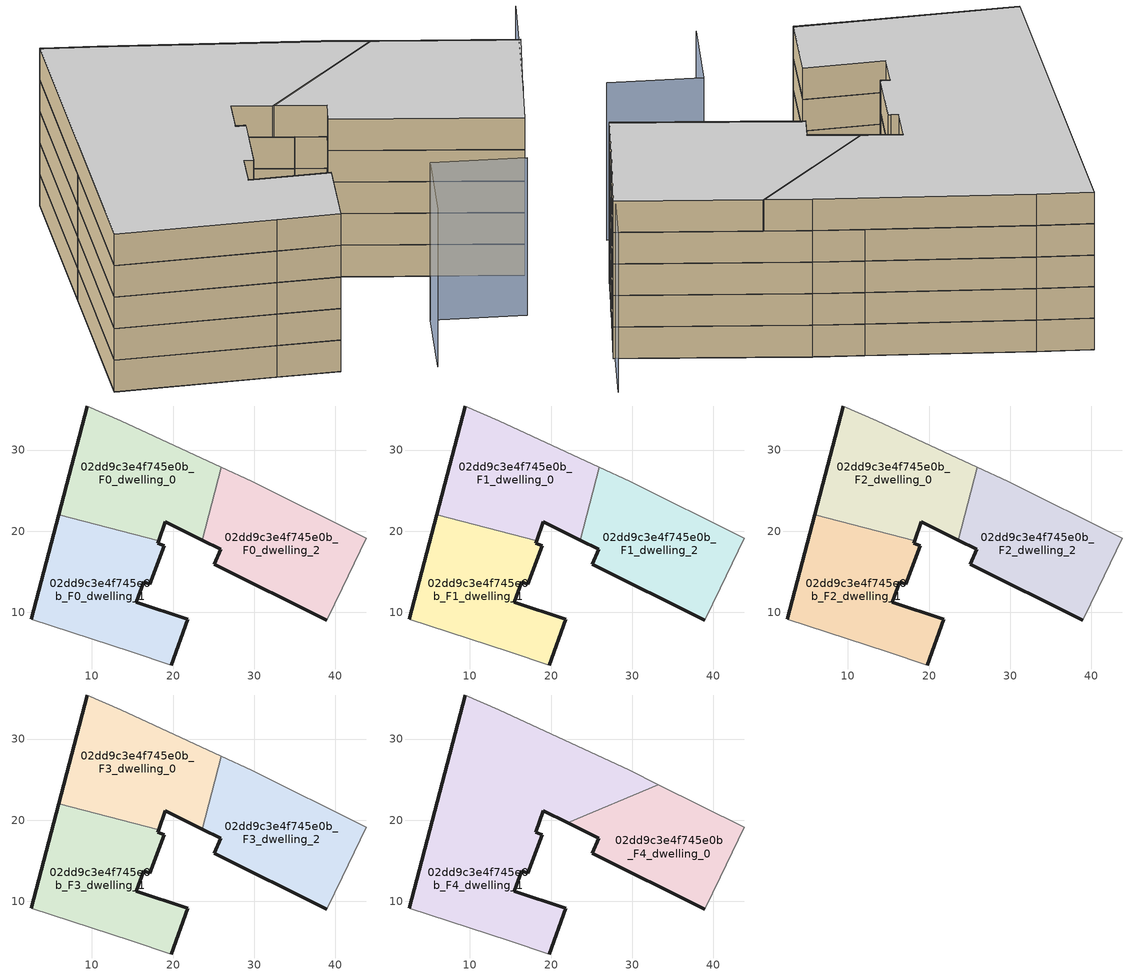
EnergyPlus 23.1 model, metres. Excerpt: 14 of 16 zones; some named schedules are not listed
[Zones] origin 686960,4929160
02dd9c3e4f745e0b_F0_dwelling_0
 floor ground (EU_floor_Construction): 23.59,18.91 25.93,27.86 13.56,33.58 9.41,35.42 5.89,22.06 18.21,18.83 19.05,21.17 z0
 wall outside (EU_wall_Construction): 23.59,18.91 19.05,21.17 18.21,18.83 / 5.89,22.06 9.41,35.42 z0:3
 wall adiabatic (EU_wall_Construction): 9.41,35.42 13.56,33.58 25.93,27.86 z0:3
 wall to 02dd9c3e4f745e0b_F0_dwelling_2 (EU_wall_Construction): 25.93,27.86 23.59,18.91 z0:3
 wall to 02dd9c3e4f745e0b_F0_dwelling_1 (EU_wall_Construction): 18.21,18.83 5.89,22.06 z0:3
02dd9c3e4f745e0b_F0_dwelling_1
 floor ground (EU_floor_Construction): 19.77,3.52 21.81,9.17 15.49,11.24 16.41,13.8 17.13,13.48 18.88,18.18 18.1,18.53 18.21,18.83 5.89,22.06 2.5,9.15 14.87,5.13 z0
 wall outside (EU_wall_Construction): 2.5,9.15 5.89,22.06 / 18.21,18.83 18.1,18.53 18.88,18.18 17.13,13.48 16.41,13.8 15.49,11.24 21.81,9.17 19.77,3.52 z0:3
 wall adiabatic (EU_wall_Construction): 19.77,3.52 14.87,5.13 2.5,9.15 z0:3
02dd9c3e4f745e0b_F0_dwelling_2
 floor ground (EU_floor_Construction): 38.96,9 40.84,12.97 43.82,19.12 29.66,26.13 25.93,27.86 23.59,18.91 25.89,17.75 25.07,15.95 z0
 wall outside (EU_wall_Construction): 38.96,9 25.07,15.95 25.89,17.75 23.59,18.91 z0:3
 wall adiabatic (EU_wall_Construction): 25.93,27.86 29.66,26.13 43.82,19.12 40.84,12.97 38.96,9 z0:3
02dd9c3e4f745e0b_F1_dwelling_0
 floor to 02dd9c3e4f745e0b_F0_dwelling_0 (EU_floor_Construction): 23.59,18.91 25.93,27.86 13.56,33.58 9.41,35.42 5.89,22.06 18.21,18.83 19.05,21.17 z3
 wall outside (EU_wall_Construction): 23.59,18.91 19.05,21.17 18.21,18.83 / 5.89,22.06 9.41,35.42 z3:6
 wall adiabatic (EU_wall_Construction): 9.41,35.42 13.56,33.58 25.93,27.86 z3:6
 wall to 02dd9c3e4f745e0b_F1_dwelling_2 (EU_wall_Construction): 25.93,27.86 23.59,18.91 z3:6
 wall to 02dd9c3e4f745e0b_F1_dwelling_1 (EU_wall_Construction): 18.21,18.83 5.89,22.06 z3:6
02dd9c3e4f745e0b_F1_dwelling_1
 floor to 02dd9c3e4f745e0b_F0_dwelling_1 (EU_floor_Construction): 19.77,3.52 21.81,9.17 15.49,11.24 16.41,13.8 17.13,13.48 18.88,18.18 18.1,18.53 18.21,18.83 5.89,22.06 2.5,9.15 14.87,5.13 z3
 wall outside (EU_wall_Construction): 2.5,9.15 5.89,22.06 / 18.21,18.83 18.1,18.53 18.88,18.18 17.13,13.48 16.41,13.8 15.49,11.24 21.81,9.17 19.77,3.52 z3:6
 wall adiabatic (EU_wall_Construction): 19.77,3.52 14.87,5.13 2.5,9.15 z3:6
02dd9c3e4f745e0b_F1_dwelling_2
 floor to 02dd9c3e4f745e0b_F0_dwelling_2 (EU_floor_Construction): 38.96,9 40.84,12.97 43.82,19.12 29.66,26.13 25.93,27.86 23.59,18.91 25.89,17.75 25.07,15.95 z3
 wall outside (EU_wall_Construction): 38.96,9 25.07,15.95 25.89,17.75 23.59,18.91 z3:6
 wall adiabatic (EU_wall_Construction): 25.93,27.86 29.66,26.13 43.82,19.12 40.84,12.97 38.96,9 z3:6
02dd9c3e4f745e0b_F2_dwelling_0
 floor to 02dd9c3e4f745e0b_F1_dwelling_0 (EU_floor_Construction): 23.59,18.91 25.93,27.86 13.56,33.58 9.41,35.42 5.89,22.06 18.21,18.83 19.05,21.17 z6
 wall outside (EU_wall_Construction): 23.59,18.91 19.05,21.17 18.21,18.83 / 5.89,22.06 9.41,35.42 z6:9
 wall adiabatic (EU_wall_Construction): 9.41,35.42 13.56,33.58 25.93,27.86 z6:9
 wall to 02dd9c3e4f745e0b_F2_dwelling_2 (EU_wall_Construction): 25.93,27.86 23.59,18.91 z6:9
 wall to 02dd9c3e4f745e0b_F2_dwelling_1 (EU_wall_Construction): 18.21,18.83 5.89,22.06 z6:9
02dd9c3e4f745e0b_F2_dwelling_1
 floor to 02dd9c3e4f745e0b_F1_dwelling_1 (EU_floor_Construction): 19.77,3.52 21.81,9.17 15.49,11.24 16.41,13.8 17.13,13.48 18.88,18.18 18.1,18.53 18.21,18.83 5.89,22.06 2.5,9.15 14.87,5.13 z6
 wall outside (EU_wall_Construction): 2.5,9.15 5.89,22.06 / 18.21,18.83 18.1,18.53 18.88,18.18 17.13,13.48 16.41,13.8 15.49,11.24 21.81,9.17 19.77,3.52 z6:9
 wall adiabatic (EU_wall_Construction): 19.77,3.52 14.87,5.13 2.5,9.15 z6:9
02dd9c3e4f745e0b_F2_dwelling_2
 floor to 02dd9c3e4f745e0b_F1_dwelling_2 (EU_floor_Construction): 38.96,9 40.84,12.97 43.82,19.12 29.66,26.13 25.93,27.86 23.59,18.91 25.89,17.75 25.07,15.95 z6
 wall outside (EU_wall_Construction): 38.96,9 25.07,15.95 25.89,17.75 23.59,18.91 z6:9
 wall adiabatic (EU_wall_Construction): 25.93,27.86 29.66,26.13 43.82,19.12 40.84,12.97 38.96,9 z6:9
02dd9c3e4f745e0b_F3_dwelling_0
 floor to 02dd9c3e4f745e0b_F2_dwelling_0 (EU_floor_Construction): 23.59,18.91 25.93,27.86 13.56,33.58 9.41,35.42 5.89,22.06 18.21,18.83 19.05,21.17 z9
 wall outside (EU_wall_Construction): 23.59,18.91 19.05,21.17 18.21,18.83 / 5.89,22.06 9.41,35.42 z9:12
 wall adiabatic (EU_wall_Construction): 9.41,35.42 13.56,33.58 25.93,27.86 z9:12
 wall to 02dd9c3e4f745e0b_F3_dwelling_2 (EU_wall_Construction): 25.93,27.86 23.59,18.91 z9:12
 wall to 02dd9c3e4f745e0b_F3_dwelling_1 (EU_wall_Construction): 18.21,18.83 5.89,22.06 z9:12
02dd9c3e4f745e0b_F3_dwelling_1
 floor to 02dd9c3e4f745e0b_F2_dwelling_1 (EU_floor_Construction): 19.77,3.52 21.81,9.17 15.49,11.24 16.41,13.8 17.13,13.48 18.88,18.18 18.1,18.53 18.21,18.83 5.89,22.06 2.5,9.15 14.87,5.13 z9
 wall outside (EU_wall_Construction): 2.5,9.15 5.89,22.06 / 18.21,18.83 18.1,18.53 18.88,18.18 17.13,13.48 16.41,13.8 15.49,11.24 21.81,9.17 19.77,3.52 z9:12
 wall adiabatic (EU_wall_Construction): 19.77,3.52 14.87,5.13 2.5,9.15 z9:12
02dd9c3e4f745e0b_F3_dwelling_2
 floor to 02dd9c3e4f745e0b_F2_dwelling_2 (EU_floor_Construction): 38.96,9 40.84,12.97 43.82,19.12 29.66,26.13 25.93,27.86 23.59,18.91 25.89,17.75 25.07,15.95 z9
 wall outside (EU_wall_Construction): 38.96,9 25.07,15.95 25.89,17.75 23.59,18.91 z9:12
 wall adiabatic (EU_wall_Construction): 25.93,27.86 29.66,26.13 43.82,19.12 40.84,12.97 38.96,9 z9:12
02dd9c3e4f745e0b_F4_dwelling_0
 floor to 02dd9c3e4f745e0b_F3_dwelling_0 (EU_floor_Construction): 23.59,18.91 24.01,20.51 22.04,19.68 z12
 floor to 02dd9c3e4f745e0b_F3_dwelling_2 (EU_floor_Construction): 38.96,9 40.84,12.97 43.82,19.12 33.19,24.39 24.01,20.51 23.59,18.91 25.89,17.75 25.07,15.95 z12
 wall outside (EU_wall_Construction): 38.96,9 25.07,15.95 25.89,17.75 22.04,19.68 z12:15
 wall adiabatic (EU_wall_Construction): 33.19,24.39 43.82,19.12 40.84,12.97 38.96,9 z12:15
 wall to 02dd9c3e4f745e0b_F4_dwelling_1 (EU_wall_Construction): 22.04,19.68 33.19,24.39 z12:15
 ceiling to 02dd9c3e4f745e0b_F5_dwelling_0 (EU_floor_Construction): 43.82,19.12 40.84,12.97 38.96,9 25.07,15.95 25.89,17.75 22.04,19.68 33.19,24.39 z15
02dd9c3e4f745e0b_F4_dwelling_1
 floor to 02dd9c3e4f745e0b_F3_dwelling_0 (EU_floor_Construction): 24.01,20.51 25.93,27.86 13.56,33.58 9.41,35.42 5.89,22.06 18.21,18.83 19.05,21.17 22.04,19.68 z12
 floor to 02dd9c3e4f745e0b_F3_dwelling_2 (EU_floor_Construction): 33.19,24.39 29.66,26.13 25.93,27.86 24.01,20.51 z12
 floor to 02dd9c3e4f745e0b_F3_dwelling_1 (EU_floor_Construction): 19.77,3.52 21.81,9.17 15.49,11.24 16.41,13.8 17.13,13.48 18.88,18.18 18.7,18.26 18.1,18.53 18.21,18.83 5.89,22.06 2.5,9.15 14.87,5.13 z12
 wall outside (EU_wall_Construction): 2.5,9.15 9.41,35.42 / 22.04,19.68 19.05,21.17 18.1,18.53 18.7,18.26 18.88,18.18 17.13,13.48 16.41,13.8 15.49,11.24 21.81,9.17 19.77,3.52 z12:15
 wall adiabatic (EU_wall_Construction): 9.41,35.42 13.56,33.58 29.66,26.13 33.19,24.39 / 19.77,3.52 14.87,5.13 2.5,9.15 z12:15
 ceiling to 02dd9c3e4f745e0b_F5_dwelling_1 (EU_floor_Construction): 29.66,26.13 33.19,24.39 22.04,19.68 19.05,21.17 18.1,18.53 18.7,18.26 18.88,18.18 17.13,13.48 16.41,13.8 15.49,11.24 21.81,9.17 19.77,3.52 14.87,5.13 2.5,9.15 9.41,35.42 13.56,33.58 z15
shading: 26.88,0.6 29.41,6.79 / 29.41,6.79 36.54,3.88 / 40.76,12.8 45.63,23.52 z0:15
[Building]
EU S2 Campaign: North Axis=0; Terrain=City; Solar Distribution=FullExterior
[Site:Location]
Bologna: Latitude=44.5; Longitude=11.25; Time Zone=1; Elevation=37
[SizingPeriod:WeatherFileDays]
AnnualSizingPeriod: Begin Month=1; Begin Day of Month=1; End Month=12; End Day of Month=31; Day of Week for Start Day=Monday; Use Weather File Daylight Saving Period=No; Use Weather File Rain and Snow Indicators=No
[MATERIAL]
EU_InternalMass_Material: Roughness=MediumRough; Thickness=0.1; Conductivity=1; Density=1800; Specific Heat=900; Thermal Absorptance=0.9; Solar Absorptance=0.7; Visible Absorptance=0.7
[MATERIAL:NOMASS] Roughness=MediumRough; Thermal Absorptance=0.9; Solar Absorptance=0.7; Visible Absorptance=0.7
Name | Thermal Resistance
EU_wall_NoMass | 0.905828
EU_floor_NoMass | 0.67114
[CONSTRUCTION]
EU_wall_Construction: EU_wall_NoMass
EU_floor_Construction: EU_floor_NoMass
EU_InternalMass_Construction: EU_InternalMass_Material
[ZONE] Type=1; Multiplier=1; Ceiling Height=autocalculate; Floor Area=autocalculate; Part of Total Floor Area=Yes
Name | Volume
02dd9c3e4f745e0b_F0_dwelling_0 | 630.115
02dd9c3e4f745e0b_F1_dwelling_0; 02dd9c3e4f745e0b_F2_dwelling_0; 02dd9c3e4f745e0b_F3_dwelling_0 | 630.116
02dd9c3e4f745e0b_F4_dwelling_0 | 530.596
02dd9c3e4f745e0b_F0_dwelling_1 | 630.083
02dd9c3e4f745e0b_F1_dwelling_1; 02dd9c3e4f745e0b_F2_dwelling_1; 02dd9c3e4f745e0b_F3_dwelling_1 | 630.081
02dd9c3e4f745e0b_F4_dwelling_1 | 1346.67
02dd9c3e4f745e0b_F0_dwelling_2; 02dd9c3e4f745e0b_F1_dwelling_2; 02dd9c3e4f745e0b_F2_dwelling_2; 02dd9c3e4f745e0b_F3_dwelling_2 | 617.065
[INTERNALMASS] Construction=EU_InternalMass_Construction
Name | Zone or ZoneList | Surface Area
02dd9c3e4f745e0b_F0_dwelling_0_EU_InternalMass | 02dd9c3e4f745e0b_F0_dwelling_0 | 210.036
02dd9c3e4f745e0b_F0_dwelling_1_EU_InternalMass | 02dd9c3e4f745e0b_F0_dwelling_1 | 210.024
02dd9c3e4f745e0b_F0_dwelling_2_EU_InternalMass | 02dd9c3e4f745e0b_F0_dwelling_2 | 205.688
02dd9c3e4f745e0b_F1_dwelling_0_EU_InternalMass | 02dd9c3e4f745e0b_F1_dwelling_0 | 210.036
02dd9c3e4f745e0b_F1_dwelling_1_EU_InternalMass | 02dd9c3e4f745e0b_F1_dwelling_1 | 210.024
02dd9c3e4f745e0b_F1_dwelling_2_EU_InternalMass | 02dd9c3e4f745e0b_F1_dwelling_2 | 205.688
02dd9c3e4f745e0b_F2_dwelling_0_EU_InternalMass | 02dd9c3e4f745e0b_F2_dwelling_0 | 210.036
02dd9c3e4f745e0b_F2_dwelling_1_EU_InternalMass | 02dd9c3e4f745e0b_F2_dwelling_1 | 210.024
02dd9c3e4f745e0b_F2_dwelling_2_EU_InternalMass | 02dd9c3e4f745e0b_F2_dwelling_2 | 205.688
02dd9c3e4f745e0b_F3_dwelling_0_EU_InternalMass | 02dd9c3e4f745e0b_F3_dwelling_0 | 210.036
02dd9c3e4f745e0b_F3_dwelling_1_EU_InternalMass | 02dd9c3e4f745e0b_F3_dwelling_1 | 210.024
02dd9c3e4f745e0b_F3_dwelling_2_EU_InternalMass | 02dd9c3e4f745e0b_F3_dwelling_2 | 205.688
02dd9c3e4f745e0b_F4_dwelling_0_EU_InternalMass | 02dd9c3e4f745e0b_F4_dwelling_0 | 176.867
02dd9c3e4f745e0b_F4_dwelling_1_EU_InternalMass | 02dd9c3e4f745e0b_F4_dwelling_1 | 448.893
[OTHEREQUIPMENT] Fuel Type=Electricity; Design Level Calculation Method=Watts/Area; Power per Zone Floor Area=1; Fraction Latent=0; Fraction Radiant=0; Fraction Lost=0; Carbon Dioxide Generation Rate=0; EndUse Subcategory=EU_Step8_InternalGains
Name | Zone or ZoneList or Space or SpaceList | Schedule
EU_Step8_InternalGain_02dd9c3e4f745e0b_F0_dwelling_0_f000 | 02dd9c3e4f745e0b_F0_dwelling_0 | EU_Step8_GainSchedule_02dd9c3e4f745e0b_F0_dwelling_0_f000
EU_Step8_InternalGain_02dd9c3e4f745e0b_F0_dwelling_1_f000 | 02dd9c3e4f745e0b_F0_dwelling_1 | EU_Step8_GainSchedule_02dd9c3e4f745e0b_F0_dwelling_1_f000
EU_Step8_InternalGain_02dd9c3e4f745e0b_F0_dwelling_2_f000 | 02dd9c3e4f745e0b_F0_dwelling_2 | EU_Step8_GainSchedule_02dd9c3e4f745e0b_F0_dwelling_2_f000
EU_Step8_InternalGain_02dd9c3e4f745e0b_F1_dwelling_0_f000 | 02dd9c3e4f745e0b_F1_dwelling_0 | EU_Step8_GainSchedule_02dd9c3e4f745e0b_F1_dwelling_0_f000
EU_Step8_InternalGain_02dd9c3e4f745e0b_F1_dwelling_1_f000 | 02dd9c3e4f745e0b_F1_dwelling_1 | EU_Step8_GainSchedule_02dd9c3e4f745e0b_F1_dwelling_1_f000
EU_Step8_InternalGain_02dd9c3e4f745e0b_F1_dwelling_2_f000 | 02dd9c3e4f745e0b_F1_dwelling_2 | EU_Step8_GainSchedule_02dd9c3e4f745e0b_F1_dwelling_2_f000
EU_Step8_InternalGain_02dd9c3e4f745e0b_F2_dwelling_0_f000 | 02dd9c3e4f745e0b_F2_dwelling_0 | EU_Step8_GainSchedule_02dd9c3e4f745e0b_F2_dwelling_0_f000
EU_Step8_InternalGain_02dd9c3e4f745e0b_F2_dwelling_1_f000 | 02dd9c3e4f745e0b_F2_dwelling_1 | EU_Step8_GainSchedule_02dd9c3e4f745e0b_F2_dwelling_1_f000
EU_Step8_InternalGain_02dd9c3e4f745e0b_F2_dwelling_2_f000 | 02dd9c3e4f745e0b_F2_dwelling_2 | EU_Step8_GainSchedule_02dd9c3e4f745e0b_F2_dwelling_2_f000
EU_Step8_InternalGain_02dd9c3e4f745e0b_F3_dwelling_0_f000 | 02dd9c3e4f745e0b_F3_dwelling_0 | EU_Step8_GainSchedule_02dd9c3e4f745e0b_F3_dwelling_0_f000
EU_Step8_InternalGain_02dd9c3e4f745e0b_F3_dwelling_1_f000 | 02dd9c3e4f745e0b_F3_dwelling_1 | EU_Step8_GainSchedule_02dd9c3e4f745e0b_F3_dwelling_1_f000
EU_Step8_InternalGain_02dd9c3e4f745e0b_F3_dwelling_2_f000 | 02dd9c3e4f745e0b_F3_dwelling_2 | EU_Step8_GainSchedule_02dd9c3e4f745e0b_F3_dwelling_2_f000
EU_Step8_InternalGain_02dd9c3e4f745e0b_F4_dwelling_0_f000 | 02dd9c3e4f745e0b_F4_dwelling_0 | EU_Step8_GainSchedule_02dd9c3e4f745e0b_F4_dwelling_0_f000
EU_Step8_InternalGain_02dd9c3e4f745e0b_F4_dwelling_1_f000 | 02dd9c3e4f745e0b_F4_dwelling_1 | EU_Step8_GainSchedule_02dd9c3e4f745e0b_F4_dwelling_1_f000
[ZONEVENTILATION:DESIGNFLOWRATE] Schedule=EU_AlwaysOn; Design Flow Rate Calculation Method=AirChanges/Hour; Air Changes per Hour=0.73129; Ventilation Type=Natural; Fan Pressure Rise=0; Fan Total Efficiency=1; Constant Term Coefficient=1; Temperature Term Coefficient=0; Velocity Term Coefficient=0; Velocity Squared Term Coefficient=0; Minimum Indoor Temperature=-100; Maximum Indoor Temperature=100; Delta Temperature=-100; Minimum Outdoor Temperature=-100; Maximum Outdoor Temperature=100; Maximum Wind Speed=40
Name | Zone or ZoneList or Space or SpaceList
EU_ConstantAir_02dd9c3e4f745e0b_F0_dwelling_0 | 02dd9c3e4f745e0b_F0_dwelling_0
EU_ConstantAir_02dd9c3e4f745e0b_F0_dwelling_1 | 02dd9c3e4f745e0b_F0_dwelling_1
EU_ConstantAir_02dd9c3e4f745e0b_F0_dwelling_2 | 02dd9c3e4f745e0b_F0_dwelling_2
EU_ConstantAir_02dd9c3e4f745e0b_F1_dwelling_0 | 02dd9c3e4f745e0b_F1_dwelling_0
EU_ConstantAir_02dd9c3e4f745e0b_F1_dwelling_1 | 02dd9c3e4f745e0b_F1_dwelling_1
EU_ConstantAir_02dd9c3e4f745e0b_F1_dwelling_2 | 02dd9c3e4f745e0b_F1_dwelling_2
EU_ConstantAir_02dd9c3e4f745e0b_F2_dwelling_0 | 02dd9c3e4f745e0b_F2_dwelling_0
EU_ConstantAir_02dd9c3e4f745e0b_F2_dwelling_1 | 02dd9c3e4f745e0b_F2_dwelling_1
EU_ConstantAir_02dd9c3e4f745e0b_F2_dwelling_2 | 02dd9c3e4f745e0b_F2_dwelling_2
EU_ConstantAir_02dd9c3e4f745e0b_F3_dwelling_0 | 02dd9c3e4f745e0b_F3_dwelling_0
EU_ConstantAir_02dd9c3e4f745e0b_F3_dwelling_1 | 02dd9c3e4f745e0b_F3_dwelling_1
EU_ConstantAir_02dd9c3e4f745e0b_F3_dwelling_2 | 02dd9c3e4f745e0b_F3_dwelling_2
EU_ConstantAir_02dd9c3e4f745e0b_F4_dwelling_0 | 02dd9c3e4f745e0b_F4_dwelling_0
EU_ConstantAir_02dd9c3e4f745e0b_F4_dwelling_1 | 02dd9c3e4f745e0b_F4_dwelling_1
[HVACTEMPLATE:THERMOSTAT] Constant Heating Setpoint=20; Constant Cooling Setpoint=50
EU_HeatOnly_02dd9c3e4f745e0b_F0_dwelling_0; EU_HeatOnly_02dd9c3e4f745e0b_F0_dwelling_1; EU_HeatOnly_02dd9c3e4f745e0b_F0_dwelling_2; EU_HeatOnly_02dd9c3e4f745e0b_F1_dwelling_0; EU_HeatOnly_02dd9c3e4f745e0b_F1_dwelling_1; EU_HeatOnly_02dd9c3e4f745e0b_F1_dwelling_2; EU_HeatOnly_02dd9c3e4f745e0b_F2_dwelling_0; EU_HeatOnly_02dd9c3e4f745e0b_F2_dwelling_1; EU_HeatOnly_02dd9c3e4f745e0b_F2_dwelling_2; EU_HeatOnly_02dd9c3e4f745e0b_F3_dwelling_0; EU_HeatOnly_02dd9c3e4f745e0b_F3_dwelling_1; EU_HeatOnly_02dd9c3e4f745e0b_F3_dwelling_2; EU_HeatOnly_02dd9c3e4f745e0b_F4_dwelling_0; EU_HeatOnly_02dd9c3e4f745e0b_F4_dwelling_1; EU_HeatOnly_02dd9c3e4f745e0b_F5_dwelling_0; EU_HeatOnly_02dd9c3e4f745e0b_F5_dwelling_1
[HVACTEMPLATE:ZONE:IDEALLOADSAIRSYSTEM] System Availability Schedule=EU_AlwaysOn; Maximum Heating Supply Air Temperature=50; Minimum Cooling Supply Air Temperature=13; Maximum Heating Supply Air Humidity Ratio=0.0156; Minimum Cooling Supply Air Humidity Ratio=0.0077; Heating Limit=NoLimit; Cooling Limit=NoLimit; Heating Availability Schedule=EU_AlwaysOn; Cooling Availability Schedule=EU_CoolingOff; Dehumidification Control Type=ConstantSensibleHeatRatio; Cooling Sensible Heat Ratio=0.7; Dehumidification Setpoint=60; Humidification Control Type=None; Humidification Setpoint=30; Outdoor Air Method=None; Outdoor Air Flow Rate per Person=0.00944; Outdoor Air Flow Rate per Zone Floor Area=0; Outdoor Air Flow Rate per Zone=0; Demand Controlled Ventilation Type=None; Outdoor Air Economizer Type=NoEconomizer; Heat Recovery Type=None; Sensible Heat Recovery Effectiveness=0.7; Latent Heat Recovery Effectiveness=0.65
Name | Template Thermostat
02dd9c3e4f745e0b_F0_dwelling_0 | EU_HeatOnly_02dd9c3e4f745e0b_F0_dwelling_0
02dd9c3e4f745e0b_F0_dwelling_1 | EU_HeatOnly_02dd9c3e4f745e0b_F0_dwelling_1
02dd9c3e4f745e0b_F0_dwelling_2 | EU_HeatOnly_02dd9c3e4f745e0b_F0_dwelling_2
02dd9c3e4f745e0b_F1_dwelling_0 | EU_HeatOnly_02dd9c3e4f745e0b_F1_dwelling_0
02dd9c3e4f745e0b_F1_dwelling_1 | EU_HeatOnly_02dd9c3e4f745e0b_F1_dwelling_1
02dd9c3e4f745e0b_F1_dwelling_2 | EU_HeatOnly_02dd9c3e4f745e0b_F1_dwelling_2
02dd9c3e4f745e0b_F2_dwelling_0 | EU_HeatOnly_02dd9c3e4f745e0b_F2_dwelling_0
02dd9c3e4f745e0b_F2_dwelling_1 | EU_HeatOnly_02dd9c3e4f745e0b_F2_dwelling_1
02dd9c3e4f745e0b_F2_dwelling_2 | EU_HeatOnly_02dd9c3e4f745e0b_F2_dwelling_2
02dd9c3e4f745e0b_F3_dwelling_0 | EU_HeatOnly_02dd9c3e4f745e0b_F3_dwelling_0
02dd9c3e4f745e0b_F3_dwelling_1 | EU_HeatOnly_02dd9c3e4f745e0b_F3_dwelling_1
02dd9c3e4f745e0b_F3_dwelling_2 | EU_HeatOnly_02dd9c3e4f745e0b_F3_dwelling_2
02dd9c3e4f745e0b_F4_dwelling_0 | EU_HeatOnly_02dd9c3e4f745e0b_F4_dwelling_0
02dd9c3e4f745e0b_F4_dwelling_1 | EU_HeatOnly_02dd9c3e4f745e0b_F4_dwelling_1
